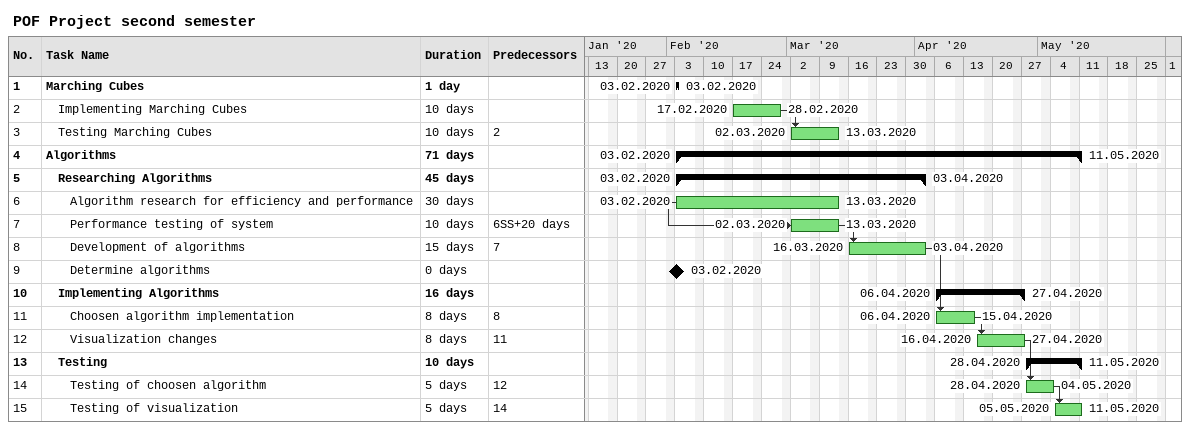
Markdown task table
POF Project second semester

| ID | Level | Task | Duration | Start | Finish | Predecessors |
|---|---|---|---|---|---|---|
| 1 | 1 | **Marching Cubes** | 1d | 2020-02-03 | 2020-02-03 |  |
| 2 | 2 | Implementing Marching Cubes | 10d | 2020-02-17 | 2020-02-28 |  |
| 3 | 2 | Testing Marching Cubes | 10d | 2020-03-02 | 2020-03-13 | 2 |
| 4 | 1 | **Algorithms** | 71d | 2020-02-03 | 2020-05-11 |  |
| 5 | 2 | **Researching Algorithms** | 45d | 2020-02-03 | 2020-04-03 |  |
| 6 | 3 | Algorithm research for efficiency and performance | 30d | 2020-02-03 | 2020-03-13 |  |
| 7 | 3 | Performance testing of system | 10d | 2020-03-02 | 2020-03-13 | 6SS+20d |
| 8 | 3 | Development of algorithms | 15d | 2020-03-16 | 2020-04-03 | 7 |
| 9 | 3 | Determine algorithms | 0d | 2020-02-03 | 2020-02-03 |  |
| 10 | 2 | **Implementing Algorithms** | 16d | 2020-04-06 | 2020-04-27 |  |
| 11 | 3 | Choosen algorithm implementation | 8d | 2020-04-06 | 2020-04-15 | 8 |
| 12 | 3 | Visualization changes | 8d | 2020-04-16 | 2020-04-27 | 11 |
| 13 | 2 | **Testing** | 10d | 2020-04-28 | 2020-05-11 |  |
| 14 | 3 | Testing of choosen algorithm | 5d | 2020-04-28 | 2020-05-04 | 12 |
| 15 | 3 | Testing of visualization | 5d | 2020-05-05 | 2020-05-11 | 14 |
